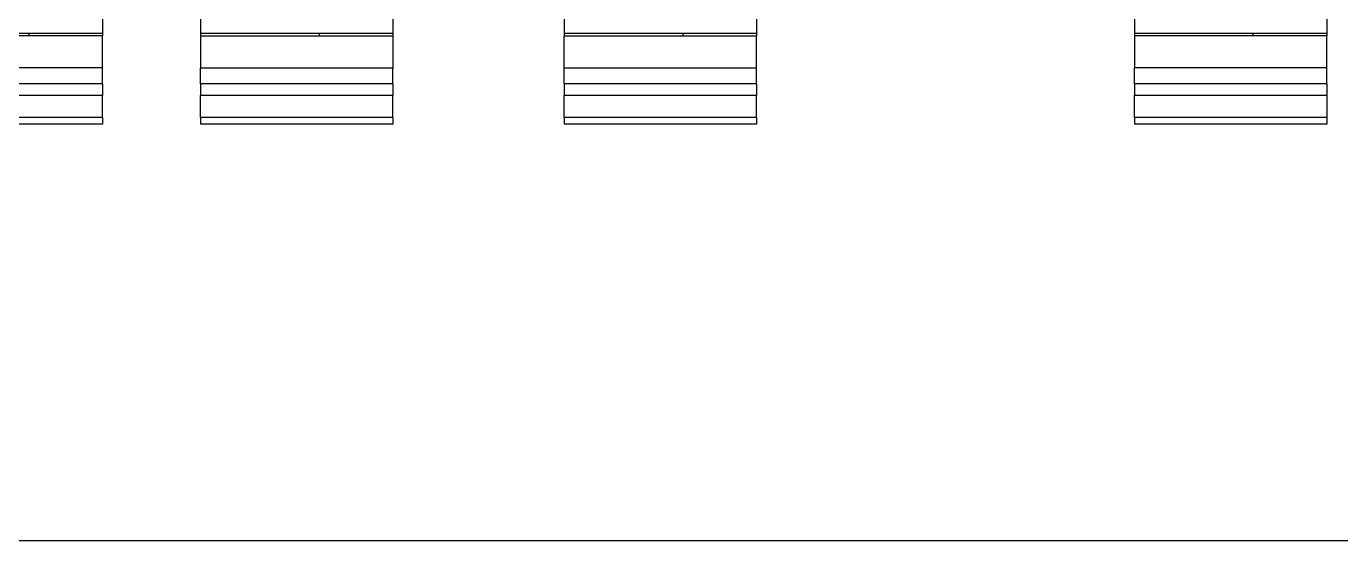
# Model space of a CAD drawing. Extents: x -2333 to 4564, y -5034 to 5704.
# Drawn here: x 3137.7 to 3271.6, y 2006.7 to 2059.2 of the extents above; entities that cross this region are included whole.
import ezdxf

# ---------------------------------------------------------------- set-up
doc = ezdxf.new("R2010")
doc.units = 0
doc.header["$LTSCALE"] = 10
doc.header["$MEASUREMENT"] = 0
doc.layers.get('0').update_dxf_attribs({"linetype": 'CONTINUOUS'})
doc.layers.add('LEG', color=7, linetype='CONTINUOUS')

# ---------------------------------------------------------------- blocks, each defined once
blk = doc.blocks.new('FIBO-P-SP-TWIN-____1__11', base_point=(-265.446, 187.343))
at = {"color": 7, "linetype": 'Continuous'}
for p, q in [((-208.682, 195.243), (-207.576, 195.243)), ((-207.576, 195.243), (-207.498, 195.243)), ((-207.498, 195.243), (-207.498, 189.743)), ((-206.58, 195.243), (-207.498, 195.243)), ((-206.128, 195.243), (-206.58, 195.243)), ((-206.128, 195.243), (-205.796, 195.243)), ((-205.164, 195.243), (-205.796, 195.243)), ((-205.164, 195.243), (-204.975, 195.243)), ((-204.975, 195.243), (-204.975, 189.743)), ((-208.682, 189.743), (-207.576, 189.743)), ((-207.576, 189.743), (-207.498, 189.743)), ((-206.58, 189.743), (-207.498, 189.743)), ((-206.128, 189.743), (-206.58, 189.743)), ((-206.128, 189.743), (-205.796, 189.743)), ((-205.164, 189.743), (-205.796, 189.743)), ((-205.164, 189.743), (-204.975, 189.743))]:
    blk.add_line(p, q, dxfattribs=at)
at = {"color": 2, "linetype": 'Continuous'}
for p, q in [((-206.58, 195.243), (-206.58, 189.743)), ((-206.128, 195.243), (-206.128, 189.743)), ((-205.796, 195.243), (-205.796, 189.743)), ((-205.164, 195.243), (-205.164, 189.743)), ((-207.498, 193.143), (-207.576, 193.143))]:
    blk.add_line(p, q, dxfattribs=at)
for points in [[(-207.576, 193.143), (-207.576, 193.668), (-207.576, 194.193), (-207.576, 194.718), (-207.576, 195.243)], [(-207.576, 189.743), (-207.576, 190.593), (-207.576, 191.443), (-207.576, 192.293), (-207.576, 193.143)]]:
    blk.add_spline(points, degree=3, dxfattribs=at)
blk = doc.blocks.new('FIBO-P-SP-TWIN-_____10', base_point=(-265.446, 176.943))
at = {"color": 7, "linetype": 'Continuous'}
for p, q in [((-208.682, 184.843), (-207.576, 184.843)), ((-207.576, 184.843), (-207.498, 184.843)), ((-207.498, 184.843), (-206.58, 184.843)), ((-207.498, 184.843), (-207.498, 179.343)), ((-206.128, 184.843), (-206.58, 184.843)), ((-206.128, 184.843), (-205.796, 184.843)), ((-205.164, 184.843), (-205.796, 184.843)), ((-205.164, 184.843), (-204.975, 184.843)), ((-204.975, 184.843), (-204.975, 179.343)), ((-208.682, 179.343), (-207.576, 179.343)), ((-207.576, 179.343), (-207.498, 179.343)), ((-207.498, 179.343), (-206.58, 179.343)), ((-206.128, 179.343), (-206.58, 179.343)), ((-206.128, 179.343), (-205.796, 179.343)), ((-205.164, 179.343), (-205.796, 179.343)), ((-205.164, 179.343), (-204.975, 179.343))]:
    blk.add_line(p, q, dxfattribs=at)
at = {"color": 2, "linetype": 'Continuous'}
for p, q in [((-206.58, 184.843), (-206.58, 179.343)), ((-206.128, 184.843), (-206.128, 179.343)), ((-205.796, 184.843), (-205.796, 179.343)), ((-205.164, 184.843), (-205.164, 179.343)), ((-207.498, 182.743), (-207.576, 182.743))]:
    blk.add_line(p, q, dxfattribs=at)
for points in [[(-207.576, 182.743), (-207.576, 183.268), (-207.576, 183.793), (-207.576, 184.318), (-207.576, 184.843)], [(-207.576, 179.343), (-207.576, 180.193), (-207.576, 181.043), (-207.576, 181.893), (-207.576, 182.743)]]:
    blk.add_spline(points, degree=3, dxfattribs=at)
blk = doc.blocks.new('FIBO-P-SP1_5-SINGLE-PWR__9', base_point=(-265.449, 170.743))
at = {"color": 7, "linetype": 'Continuous'}
for p, q in [((-208.686, 176.543), (-207.579, 176.543)), ((-207.579, 176.543), (-207.502, 176.543)), ((-206.584, 176.543), (-207.502, 176.543)), ((-207.502, 176.543), (-207.502, 171.043)), ((-206.132, 176.543), (-206.584, 176.543)), ((-206.132, 176.543), (-205.8, 176.543)), ((-205.168, 176.543), (-205.8, 176.543)), ((-205.168, 176.543), (-204.979, 176.543)), ((-204.979, 176.543), (-204.979, 171.043))]:
    blk.add_line(p, q, dxfattribs=at)
at = {"color": 2, "linetype": 'Continuous'}
for p, q in [((-206.584, 176.543), (-206.584, 171.043)), ((-206.132, 176.543), (-206.132, 171.043)), ((-205.8, 176.543), (-205.8, 171.043)), ((-205.168, 176.543), (-205.168, 171.043)), ((-207.502, 174.443), (-207.579, 174.443))]:
    blk.add_line(p, q, dxfattribs=at)
for points in [[(-207.579, 174.443), (-207.579, 174.968), (-207.579, 175.493), (-207.579, 176.018), (-207.579, 176.543)], [(-207.579, 171.043), (-207.579, 171.893), (-207.579, 172.743), (-207.579, 173.593), (-207.579, 174.443)]]:
    blk.add_spline(points, degree=3, dxfattribs=at)
blk = doc.blocks.new('FIBO-P-SP1_5-SINGLE-PWR__15', base_point=(87.286, 1640.743))
at = {"color": 7, "linetype": 'Continuous'}
for p, q in [((87.286, 1641.043), (87.286, 1646.543)), ((87.476, 1646.543), (87.286, 1646.543)), ((87.476, 1646.543), (88.107, 1646.543)), ((88.439, 1646.543), (88.107, 1646.543)), ((88.439, 1646.543), (88.892, 1646.543)), ((89.809, 1646.543), (88.892, 1646.543)), ((89.887, 1646.543), (89.809, 1646.543)), ((89.809, 1641.043), (89.809, 1646.543)), ((90.993, 1646.543), (89.887, 1646.543)), ((87.476, 1641.043), (87.286, 1641.043)), ((88.107, 1641.043), (87.476, 1641.043)), ((88.439, 1641.043), (88.107, 1641.043)), ((88.439, 1641.043), (88.892, 1641.043)), ((88.892, 1641.043), (89.809, 1641.043)), ((89.887, 1641.043), (89.809, 1641.043)), ((90.993, 1641.043), (89.887, 1641.043))]:
    blk.add_line(p, q, dxfattribs=at)
at = {"color": 2, "linetype": 'Continuous'}
for p, q in [((87.476, 1641.043), (87.476, 1646.543)), ((88.107, 1641.043), (88.107, 1646.543)), ((88.439, 1641.043), (88.439, 1646.543)), ((88.892, 1641.043), (88.892, 1646.543)), ((89.809, 1643.143), (89.887, 1643.143))]:
    blk.add_line(p, q, dxfattribs=at)
for points in [[(89.887, 1646.543), (89.887, 1645.693), (89.887, 1644.843), (89.887, 1643.993), (89.887, 1643.143)], [(89.887, 1643.143), (89.887, 1642.618), (89.887, 1642.093), (89.887, 1641.568), (89.887, 1641.043)]]:
    blk.add_spline(points, degree=3, dxfattribs=at)

msp = doc.modelspace()

# ---------------------------------------------------------------- linework, layer by layer
at = {"layer": 'LEG', "color": 0, "lineweight": -2}
msp.add_line((3765.59795, 2006.74577), (2577.59795, 2006.74577), dxfattribs=at)
msp.add_line((3765.59795, 2006.74577), (2577.59795, 2006.74577), dxfattribs=at)

# ---------------------------------------------------------------- block references
at = {"xscale": 3.564, "yscale": 3.564, "zscale": 3.564}
for name, p, rotation in [('FIBO-P-SP1_5-SINGLE-PWR__9', (3124.76561, 2264.7012), 270), ('FIBO-P-SP-TWIN-_____10', (3146.86241, 2264.68819), 270), ('FIBO-P-SP-TWIN-____1__11', (3183.92801, 2264.68819), 270), ('FIBO-P-SP1_5-SINGLE-PWR__15', (3271.24601, 2049.18405), 90)]:
    msp.add_blockref(name, p, dxfattribs=dict(at, rotation=rotation))

doc.saveas('drawing.dxf')
